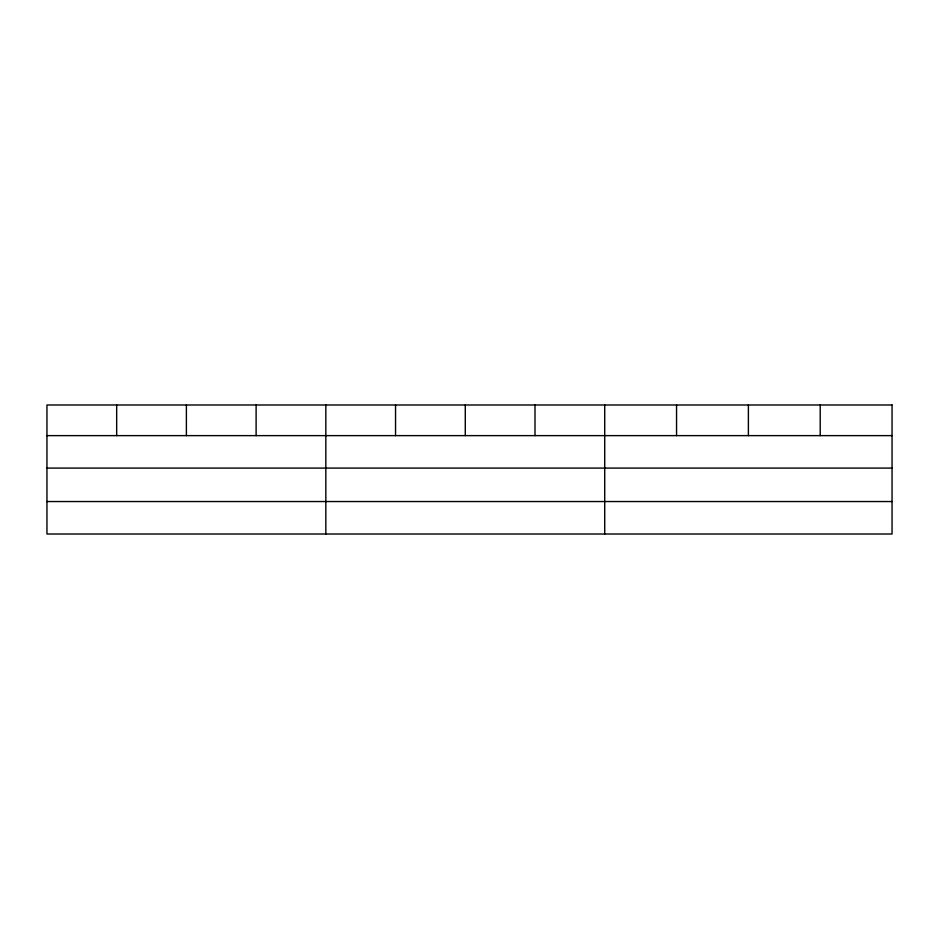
<?xml version="1.0" encoding="UTF-8"?>
<svg xmlns="http://www.w3.org/2000/svg" width="939" height="939" viewBox="0 0 939 939"><rect width="100%" height="100%" fill="white"/><g stroke="black" fill="none" stroke-linecap="round" stroke-linejoin="round"><path stroke-width="1.41" d="M46.95 435.626L892.05 435.626M46.95 468.092L892.05 468.092M46.95 501.543L892.05 501.543M820.216 404.991L820.216 435.626M748.383 404.991L748.383 435.626M676.549 404.991L676.549 435.626M604.716 404.991L604.716 534.009M534.995 404.991L534.995 435.626M465.274 404.991L465.274 435.626M395.554 404.991L395.554 435.626M325.833 404.991L325.833 534.009M256.112 404.991L256.112 435.626M186.392 404.991L186.392 435.626M116.671 404.991L116.671 435.626M892.05 404.991L46.95 404.991L46.95 534.009L892.05 534.009L892.05 404.991"/></g></svg>
